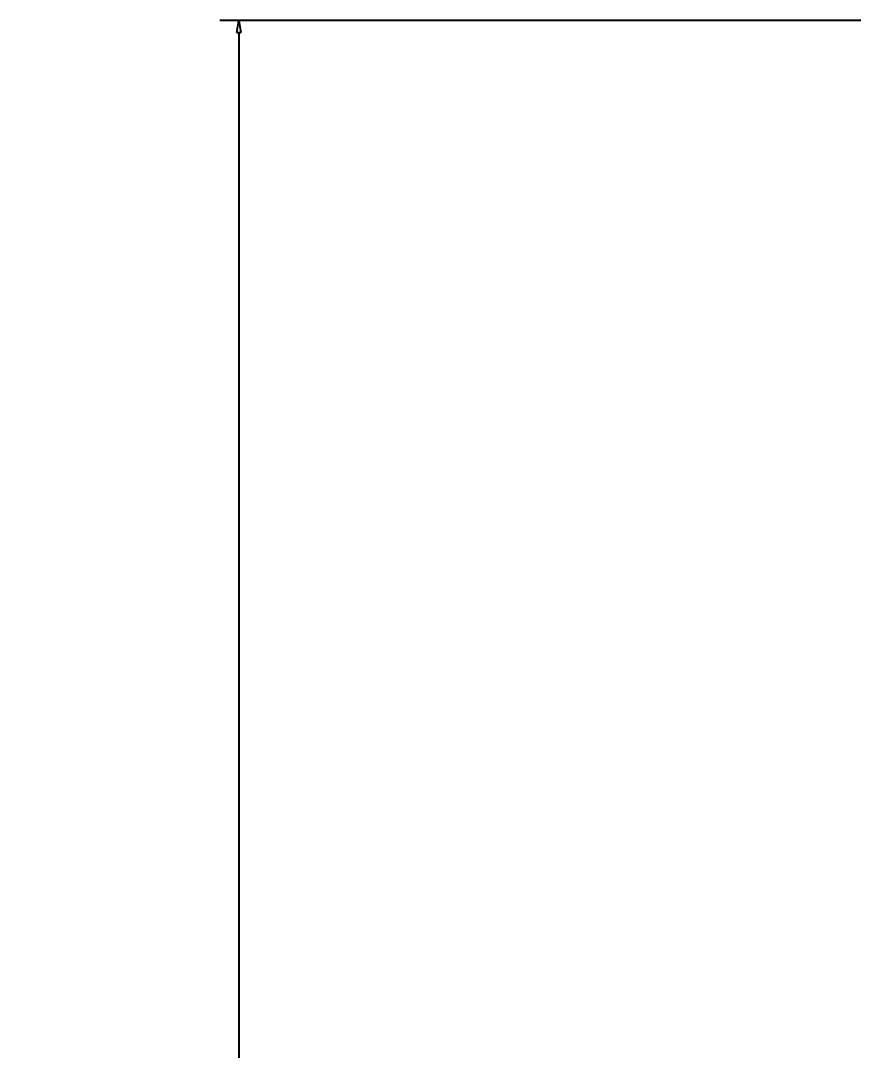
# Model space of a CAD drawing. Header units: millimetres. Extents: x 1155 to 2227, y 540 to 1342.
# Drawn here: x 1848.16 to 1861.22, y 741.71 to 757.72 of the extents above; entities that cross this region are included whole.
import ezdxf

# ---------------------------------------------------------------- set-up
doc = ezdxf.new("R2010")
doc.units = ezdxf.units.MM
doc.layers.add('dimension', color=4, linetype='Continuous')
doc.styles.get("Standard").update_dxf_attribs({"font": 'arial.ttf'})
doc.dimstyles.new('25', dxfattribs={"dimscale": 1.5, "dimtxt": 1, "dimasz": 0.5, "dimexe": 0.1875, "dimexo": 1, "dimgap": 0.125, "dimtad": 0, "dimtih": 1, "dimtoh": 1, "dimdec": 4, "dimzin": 4, "dimdsep": 46, "dimlunit": 4, "dimtxsty": 'Standard', "dimblk1": 'CLOSEDBLANK', "dimblk2": 'CLOSEDBLANK', "dimsah": 1, "dimcen": -1, "dimclrd": 256, "dimclre": 256, "dimclrt": 256, "dimadec": 0, "dimazin": 0, "dimtfac": 1, "dimtdec": 4, "dimtofl": 0, "dimtmove": 0, "dimatfit": 3, "dimldrblk": 'CLOSEDBLANK', "dimfxl": 1, "dimtolj": 1, "dimtzin": 4, "dimarcsym": 0})

# ---------------------------------------------------------------- blocks, each defined once
blk = doc.blocks.new('_CLOSEDBLANK')
at = {"color": 0, "linetype": 'ByBlock'}
for p, q in [((-1, 0.167), (0, 0)), ((-1, 0.167), (-1, -0.167)), ((0, 0), (-1, -0.167))]:
    blk.add_line(p, q, dxfattribs=at)
blk = doc.blocks.new('*D404')
at = {"layer": 'Defpoints', "color": 0, "transparency": 16777216}
for p in [(1861.965, 757.718), (1851.55, 703.718), (1863.275, 703.718)]:
    blk.add_point(p, dxfattribs=at)
at = {"layer": 'dimension', "lineweight": -2, "transparency": 16777216}
for p, q in [((1861.215, 757.718), (1851.254, 757.718)), ((1851.55, 757.531), (1851.55, 731.144)), ((1851.55, 703.906), (1851.55, 728.472)), ((1862.525, 703.718), (1851.254, 703.718))]:
    blk.add_line(p, q, dxfattribs=at)
at = {"layer": 'dimension', "lineweight": -2, "transparency": 16777216, "xscale": 0.1875, "yscale": 0.1875, "zscale": 0.1875}
for p, rotation in [((1851.55, 757.718), 90), ((1851.55, 703.718), 270)]:
    blk.add_blockref('_CLOSEDBLANK', p, dxfattribs=dict(at, rotation=rotation))
at = {"layer": 'dimension', "transparency": 16777216, "insert": (1851.55, 729.808), "char_height": 2.25, "attachment_point": 5}
blk.add_mtext('\\A1;4\'-6"', dxfattribs=at)

msp = doc.modelspace()

# ---------------------------------------------------------------- dimensions: what is measured, and where the dimension line sits
at = {"layer": 'dimension'}
dim = msp.add_linear_dim(base=(1851.54991, 703.71812), p1=(1861.96492, 757.71812), p2=(1863.27485, 703.71812), angle=90, dimstyle='25', override={"dimtxt": 1.5, "dimasz": 0.125, "dimexe": 0.197, "dimexo": 0.5, "dimtm": 2.6543}, dxfattribs=at)
dim.commit()
dim.dimension.update_dxf_attribs({"geometry": '*D404', "text_midpoint": (1851.54991, 729.80779), "dimtype": 160})

doc.saveas('drawing.dxf')
